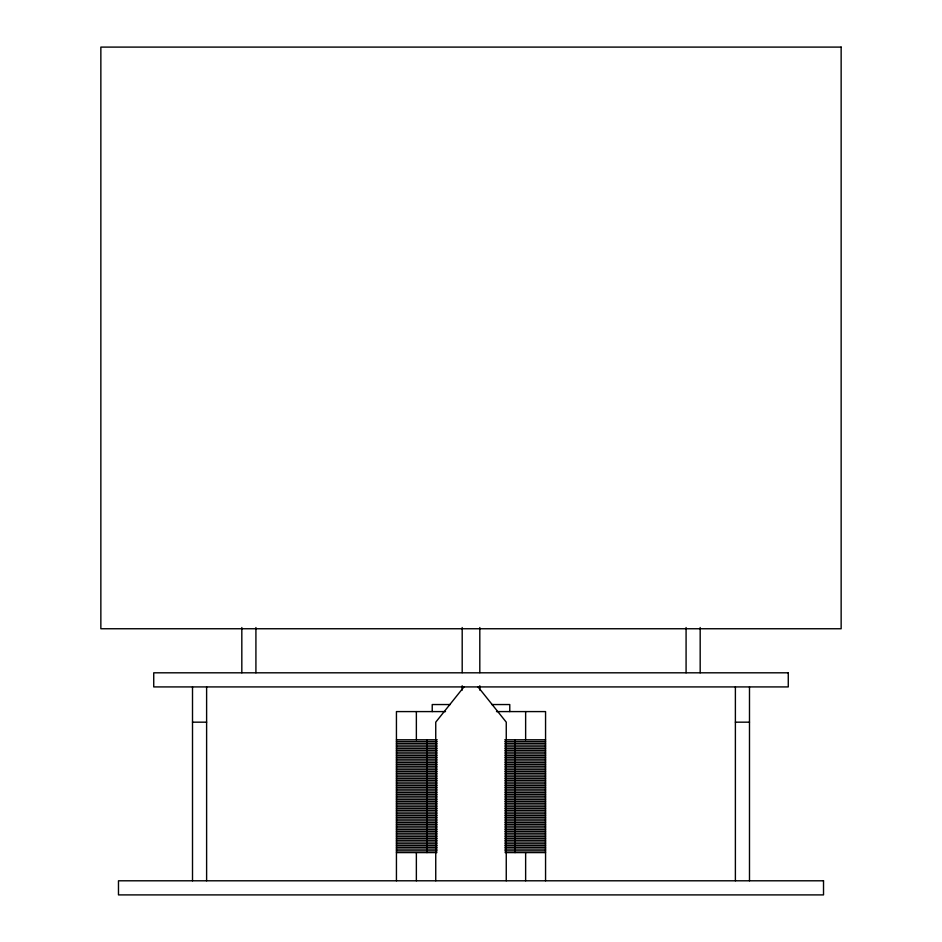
<?xml version="1.0" encoding="UTF-8"?>
<svg xmlns="http://www.w3.org/2000/svg" width="942" height="942" viewBox="0 0 942 942"><rect width="100%" height="100%" fill="white"/><g stroke="black" fill="none" stroke-linecap="round" stroke-linejoin="round"><path stroke-width="1.41" d="M463.947 686.918L435.746 722.173L435.746 880.794M450.276 704.545L432.225 704.545L432.225 711.587M491.724 704.545L509.775 704.545L509.775 711.587M445.507 711.587L396.441 711.587L396.441 880.794M496.493 711.587L545.559 711.587L545.559 880.794M192.509 722.173L206.616 722.173M735.384 722.173L749.491 722.173M396.441 739.788L437.218 739.788M504.782 739.788L545.559 739.788M396.441 741.554L437.218 741.554M504.782 741.554L545.559 741.554M396.441 743.32L437.218 743.32M504.782 743.32L545.559 743.32M396.441 745.087L437.218 745.087M504.782 745.087L545.559 745.087M396.441 746.841L437.218 746.841M504.782 746.841L545.559 746.841M396.441 748.607L437.218 748.607M504.782 748.607L545.559 748.607M396.441 750.374L437.218 750.374M504.782 750.374L545.559 750.374M396.441 752.128L437.218 752.128M504.782 752.128L545.559 752.128M396.441 753.894L437.218 753.894M504.782 753.894L545.559 753.894M396.441 755.661L437.218 755.661M504.782 755.661L545.559 755.661M396.441 757.415L437.218 757.415M504.782 757.415L545.559 757.415M396.441 759.181L437.218 759.181M504.782 759.181L545.559 759.181M396.441 760.948L437.218 760.948M504.782 760.948L545.559 760.948M396.441 762.702L437.218 762.702M504.782 762.702L545.559 762.702M396.441 764.468L437.218 764.468M504.782 764.468L545.559 764.468M396.441 766.235L437.218 766.235M504.782 766.235L545.559 766.235M396.441 767.989L437.218 767.989M504.782 767.989L545.559 767.989M396.441 769.755L437.218 769.755M504.782 769.755L545.559 769.755M396.441 771.522L437.218 771.522M504.782 771.522L545.559 771.522M396.441 773.288L437.218 773.288M504.782 773.288L545.559 773.288M396.441 775.042L437.218 775.042M504.782 775.042L545.559 775.042M396.441 776.809L437.218 776.809M504.782 776.809L545.559 776.809M396.441 778.575L437.218 778.575M504.782 778.575L545.559 778.575M396.441 780.329L437.218 780.329M504.782 780.329L545.559 780.329M396.441 782.096L437.218 782.096M504.782 782.096L545.559 782.096M396.441 783.862L437.218 783.862M504.782 783.862L545.559 783.862M396.441 785.616L437.218 785.616M504.782 785.616L545.559 785.616M396.441 787.382L437.218 787.382M504.782 787.382L545.559 787.382M396.441 789.149L437.218 789.149M504.782 789.149L545.559 789.149M396.441 790.903L437.218 790.903M504.782 790.903L545.559 790.903M396.441 792.669L437.218 792.669M504.782 792.669L545.559 792.669M396.441 794.436L437.218 794.436M504.782 794.436L545.559 794.436M396.441 796.19L437.218 796.19M504.782 796.19L545.559 796.19M396.441 797.956L437.218 797.956M504.782 797.956L545.559 797.956M396.441 799.723L437.218 799.723M504.782 799.723L545.559 799.723M396.441 801.489L437.218 801.489M504.782 801.489L545.559 801.489M396.441 803.243L437.218 803.243M504.782 803.243L545.559 803.243M396.441 805.01L437.218 805.01M504.782 805.01L545.559 805.01M396.441 806.776L437.218 806.776M504.782 806.776L545.559 806.776M396.441 808.53L437.218 808.53M504.782 808.53L545.559 808.53M396.441 810.297L437.218 810.297M504.782 810.297L545.559 810.297M396.441 812.063L437.218 812.063M504.782 812.063L545.559 812.063M396.441 813.817L437.218 813.817M504.782 813.817L545.559 813.817M396.441 815.584L437.218 815.584M504.782 815.584L545.559 815.584M396.441 817.35L437.218 817.35M504.782 817.35L545.559 817.35M396.441 819.104L437.218 819.104M504.782 819.104L545.559 819.104M396.441 820.871L437.218 820.871M504.782 820.871L545.559 820.871M396.441 822.637L437.218 822.637M504.782 822.637L545.559 822.637M396.441 824.391L437.218 824.391M504.782 824.391L545.559 824.391M396.441 826.158L437.218 826.158M504.782 826.158L545.559 826.158M396.441 827.924L437.218 827.924M504.782 827.924L545.559 827.924M396.441 829.69L437.218 829.69M504.782 829.69L545.559 829.69M396.441 831.445L437.218 831.445M504.782 831.445L545.559 831.445M396.441 833.211L437.218 833.211M504.782 833.211L545.559 833.211M396.441 834.977L437.218 834.977M504.782 834.977L545.559 834.977M396.441 836.731L437.218 836.731M504.782 836.731L545.559 836.731M396.441 838.498L437.218 838.498M504.782 838.498L545.559 838.498M396.441 840.264L437.218 840.264M504.782 840.264L545.559 840.264M396.441 842.018L437.218 842.018M504.782 842.018L545.559 842.018M396.441 843.785L437.218 843.785M504.782 843.785L545.559 843.785M396.441 845.551L437.218 845.551M504.782 845.551L545.559 845.551M396.441 847.305L437.218 847.305M504.782 847.305L545.559 847.305M396.441 849.072L437.218 849.072M504.782 849.072L545.559 849.072M396.441 850.838L437.218 850.838M504.782 850.838L545.559 850.838M396.441 852.592L436.923 852.592M505.077 852.592L545.559 852.592M478.053 686.918L506.254 722.173L506.254 880.794M749.491 686.918L749.491 880.794M735.384 686.918L735.384 880.794M700.177 627.525L700.177 672.812M686.082 627.525L686.082 672.812M525.636 711.587L525.636 739.788M525.636 852.592L525.636 880.794M515.062 739.788L515.062 852.592M479.808 627.525L479.808 672.659M479.808 685.764L479.808 690.133M462.192 627.525L462.192 672.659M462.192 685.764L462.192 690.133M426.938 739.788L426.938 852.592M416.364 711.587L416.364 739.788M416.364 852.592L416.364 880.794M255.918 627.525L255.918 672.812M241.823 627.525L241.823 672.812M206.616 686.918L206.616 880.794M192.509 686.918L192.509 880.794M841.147 47.1L100.853 47.1L100.853 628.75L841.147 628.75L841.147 47.1M788.266 672.812L153.734 672.812L153.734 686.918L788.266 686.918L788.266 672.812M823.52 880.794L118.48 880.794L118.48 894.9L823.52 894.9L823.52 880.794"/></g></svg>
